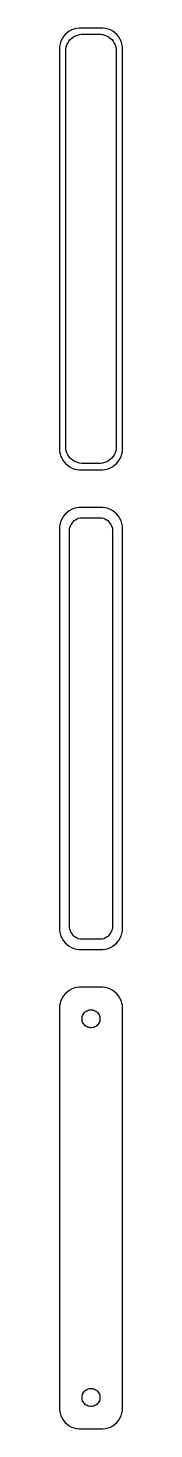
# Model space of a CAD drawing. Header units: metres. Extents: x -8 to 8, y 290 to 622.
import ezdxf

# ---------------------------------------------------------------- set-up
doc = ezdxf.new("R2010")
doc.units = ezdxf.units.M

msp = doc.modelspace()

# ---------------------------------------------------------------- linework, layer by layer
for p, q in [((-6.88153, 619.909), (-7.14888, 619.341)), ((-6.54507, 620.439), (-6.88153, 619.909)), ((-6.14484, 620.923), (-6.54507, 620.439)), ((-5.68712, 621.353), (-6.14484, 620.923)), ((-5.17912, 621.722), (-5.68712, 621.353)), ((-5.50522, 618.927), (-5.23605, 619.351)), ((-5.23605, 619.351), (-4.91586, 619.738)), ((-4.62889, 622.024), (-5.17912, 621.722)), ((-4.91586, 619.738), (-4.54968, 620.082)), ((-4.04507, 622.255), (-4.62889, 622.024)), ((-4.54968, 620.082), (-4.1433, 620.377)), ((-4.1433, 620.377), (-3.70311, 620.619)), ((-3.4369, 622.411), (-4.04507, 622.255)), ((-3.70311, 620.619), (-3.23605, 620.804)), ((-2.81395, 622.49), (-3.4369, 622.411)), ((-3.23605, 620.804), (-2.74951, 620.929)), ((2.81395, 622.49), (-2.81395, 622.49)), ((-2.74951, 620.929), (-2.25116, 620.992)), ((-2.25116, 620.992), (2.25116, 620.992)), ((2.25116, 620.992), (2.74951, 620.929)), ((2.74951, 620.929), (3.23605, 620.804)), ((3.4369, 622.411), (2.81395, 622.49)), ((3.23605, 620.804), (3.70311, 620.619)), ((4.04507, 622.255), (3.4369, 622.411)), ((3.70311, 620.619), (4.1433, 620.377)), ((4.62889, 622.024), (4.04507, 622.255)), ((4.1433, 620.377), (4.54968, 620.082)), ((4.54968, 620.082), (4.91586, 619.738)), ((5.17912, 621.722), (4.62889, 622.024)), ((4.91586, 619.738), (5.23605, 619.351)), ((5.68712, 621.353), (5.17912, 621.722)), ((5.23605, 619.351), (5.50522, 618.927)), ((6.14484, 620.923), (5.68712, 621.353)), ((6.54507, 620.439), (6.14484, 620.923)), ((6.88153, 619.909), (6.54507, 620.439)), ((7.14888, 619.341), (6.88153, 619.909)), ((-7.46057, 618.127), (-7.5, 617.5)), ((-7.5, 617.5), (-7.5, 522.5)), ((-7.34291, 618.743), (-7.46057, 618.127)), ((-7.14888, 619.341), (-7.34291, 618.743)), ((-6, 617), (-5.96844, 617.501)), ((-6, 523), (-6, 617)), ((-5.96844, 617.501), (-5.87433, 617.995)), ((-5.87433, 617.995), (-5.7191, 618.472)), ((-5.7191, 618.472), (-5.50522, 618.927)), ((5.50522, 618.927), (5.7191, 618.472)), ((5.7191, 618.472), (5.87433, 617.995)), ((5.87433, 617.995), (5.96844, 617.501)), ((5.96844, 617.501), (6, 617)), ((6, 617), (6, 523)), ((7.34291, 618.743), (7.14888, 619.341)), ((7.46057, 618.127), (7.34291, 618.743)), ((7.5, 617.5), (7.46057, 618.127)), ((7.5, 522.5), (7.5, 617.5)), ((-5.96844, 522.499), (-6, 523)), ((6, 523), (5.96844, 522.499)), ((-7.5, 522.5), (-7.46057, 521.873)), ((-7.46057, 521.873), (-7.34291, 521.257)), ((-7.34291, 521.257), (-7.14888, 520.659)), ((-7.14888, 520.659), (-6.88153, 520.091)), ((-6.88153, 520.091), (-6.54507, 519.561)), ((-6.54507, 519.561), (-6.14484, 519.077)), ((-5.87433, 522.005), (-5.96844, 522.499)), ((-5.7191, 521.528), (-5.87433, 522.005)), ((-5.50522, 521.073), (-5.7191, 521.528)), ((-5.23605, 520.649), (-5.50522, 521.073)), ((-4.91586, 520.262), (-5.23605, 520.649)), ((-4.54968, 519.918), (-4.91586, 520.262)), ((-4.1433, 519.623), (-4.54968, 519.918)), ((-3.70311, 519.381), (-4.1433, 519.623)), ((4.1433, 519.623), (3.70311, 519.381)), ((4.54968, 519.918), (4.1433, 519.623)), ((4.91586, 520.262), (4.54968, 519.918)), ((5.23605, 520.649), (4.91586, 520.262)), ((5.50522, 521.073), (5.23605, 520.649)), ((5.7191, 521.528), (5.50522, 521.073)), ((5.87433, 522.005), (5.7191, 521.528)), ((5.96844, 522.499), (5.87433, 522.005)), ((6.14484, 519.077), (6.54507, 519.561)), ((6.54507, 519.561), (6.88153, 520.091)), ((6.88153, 520.091), (7.14888, 520.659)), ((7.14888, 520.659), (7.34291, 521.257)), ((7.34291, 521.257), (7.46057, 521.873)), ((7.46057, 521.873), (7.5, 522.5)), ((-6.14484, 519.077), (-5.68712, 518.647)), ((-5.68712, 518.647), (-5.17912, 518.278)), ((-5.17912, 518.278), (-4.62889, 517.976)), ((-4.62889, 517.976), (-4.04507, 517.745)), ((-4.04507, 517.745), (-3.4369, 517.589)), ((-3.23605, 519.196), (-3.70311, 519.381)), ((-3.4369, 517.589), (-2.81395, 517.51)), ((-2.74951, 519.071), (-3.23605, 519.196)), ((-2.81395, 517.51), (2.81395, 517.51)), ((-2.25116, 519.008), (-2.74951, 519.071)), ((2.25116, 519.008), (-2.25116, 519.008)), ((2.74951, 519.071), (2.25116, 519.008)), ((3.23605, 519.196), (2.74951, 519.071)), ((2.81395, 517.51), (3.4369, 517.589)), ((3.70311, 519.381), (3.23605, 519.196)), ((3.4369, 517.589), (4.04507, 517.745)), ((4.04507, 517.745), (4.62889, 517.976)), ((4.62889, 517.976), (5.17912, 518.278)), ((5.17912, 518.278), (5.68712, 518.647)), ((5.68712, 518.647), (6.14484, 519.077)), ((-6.54507, 506.439), (-6.88153, 505.909)), ((-6.14484, 506.923), (-6.54507, 506.439)), ((-5.68712, 507.353), (-6.14484, 506.923)), ((-5.17912, 507.722), (-5.68712, 507.353)), ((-4.62889, 508.024), (-5.17912, 507.722)), ((-4.04507, 508.255), (-4.62889, 508.024)), ((-3.4369, 508.411), (-4.04507, 508.255)), ((-2.81395, 508.49), (-3.4369, 508.411)), ((2.81395, 508.49), (-2.81395, 508.49)), ((3.4369, 508.411), (2.81395, 508.49)), ((4.04507, 508.255), (3.4369, 508.411)), ((4.62889, 508.024), (4.04507, 508.255)), ((5.17912, 507.722), (4.62889, 508.024)), ((5.68712, 507.353), (5.17912, 507.722)), ((6.14484, 506.923), (5.68712, 507.353)), ((6.54507, 506.439), (6.14484, 506.923)), ((6.88153, 505.909), (6.54507, 506.439)), ((-7.46057, 504.127), (-7.5, 503.5)), ((-7.5, 503.5), (-7.5, 408.5)), ((-7.34291, 504.743), (-7.46057, 504.127)), ((-7.14888, 505.341), (-7.34291, 504.743)), ((-6.88153, 505.909), (-7.14888, 505.341)), ((-5.11292, 503), (-5.08836, 503.39)), ((-5.11292, 409), (-5.11292, 503)), ((-5.08836, 503.39), (-5.01512, 503.774)), ((-5.01512, 503.774), (-4.89432, 504.146)), ((-4.89432, 504.146), (-4.72786, 504.5)), ((-4.72786, 504.5), (-4.5184, 504.83)), ((-4.5184, 504.83), (-4.26921, 505.131)), ((-4.26921, 505.131), (-3.98424, 505.399)), ((-3.98424, 505.399), (-3.66798, 505.628)), ((-3.66798, 505.628), (-3.32541, 505.817)), ((-3.32541, 505.817), (-2.96194, 505.961)), ((-2.96194, 505.961), (-2.5833, 506.058)), ((-2.5833, 506.058), (-2.19545, 506.107)), ((-2.19545, 506.107), (2.19545, 506.107)), ((2.19545, 506.107), (2.5833, 506.058)), ((2.5833, 506.058), (2.96194, 505.961)), ((2.96194, 505.961), (3.32541, 505.817)), ((3.32541, 505.817), (3.66798, 505.628)), ((3.66798, 505.628), (3.98424, 505.399)), ((3.98424, 505.399), (4.26921, 505.131)), ((4.26921, 505.131), (4.5184, 504.83)), ((4.5184, 504.83), (4.72786, 504.5)), ((4.72786, 504.5), (4.89432, 504.146)), ((4.89432, 504.146), (5.01512, 503.774)), ((5.01512, 503.774), (5.08836, 503.39)), ((5.08836, 503.39), (5.11292, 503)), ((5.11292, 503), (5.11292, 409)), ((7.14888, 505.341), (6.88153, 505.909)), ((7.34291, 504.743), (7.14888, 505.341)), ((7.46057, 504.127), (7.34291, 504.743)), ((7.5, 503.5), (7.46057, 504.127)), ((7.5, 408.5), (7.5, 503.5)), ((-7.5, 408.5), (-7.46057, 407.873)), ((-7.46057, 407.873), (-7.34291, 407.257)), ((-7.34291, 407.257), (-7.14888, 406.659)), ((-7.14888, 406.659), (-6.88153, 406.091)), ((-5.08836, 408.61), (-5.11292, 409)), ((-5.01512, 408.226), (-5.08836, 408.61)), ((-4.89432, 407.854), (-5.01512, 408.226)), ((-4.72786, 407.5), (-4.89432, 407.854)), ((-4.5184, 407.17), (-4.72786, 407.5)), ((-4.26921, 406.869), (-4.5184, 407.17)), ((-3.98424, 406.601), (-4.26921, 406.869)), ((-3.66798, 406.372), (-3.98424, 406.601)), ((-3.32541, 406.183), (-3.66798, 406.372)), ((3.66798, 406.372), (3.32541, 406.183)), ((3.98424, 406.601), (3.66798, 406.372)), ((4.26921, 406.869), (3.98424, 406.601)), ((4.5184, 407.17), (4.26921, 406.869)), ((4.72786, 407.5), (4.5184, 407.17)), ((4.89432, 407.854), (4.72786, 407.5)), ((5.01512, 408.226), (4.89432, 407.854)), ((5.08836, 408.61), (5.01512, 408.226)), ((5.11292, 409), (5.08836, 408.61)), ((6.88153, 406.091), (7.14888, 406.659)), ((7.14888, 406.659), (7.34291, 407.257)), ((7.34291, 407.257), (7.46057, 407.873)), ((7.46057, 407.873), (7.5, 408.5)), ((-6.88153, 406.091), (-6.54507, 405.561)), ((-6.54507, 405.561), (-6.14484, 405.077)), ((-6.14484, 405.077), (-5.68712, 404.647)), ((-5.68712, 404.647), (-5.17912, 404.278)), ((-5.17912, 404.278), (-4.62889, 403.976)), ((-4.62889, 403.976), (-4.04507, 403.745)), ((-4.04507, 403.745), (-3.4369, 403.589)), ((-3.4369, 403.589), (-2.81395, 403.51)), ((-2.96194, 406.039), (-3.32541, 406.183)), ((-2.5833, 405.942), (-2.96194, 406.039)), ((-2.81395, 403.51), (2.81395, 403.51)), ((-2.19545, 405.893), (-2.5833, 405.942)), ((2.19545, 405.893), (-2.19545, 405.893)), ((2.5833, 405.942), (2.19545, 405.893)), ((2.96194, 406.039), (2.5833, 405.942)), ((2.81395, 403.51), (3.4369, 403.589)), ((3.32541, 406.183), (2.96194, 406.039)), ((3.4369, 403.589), (4.04507, 403.745)), ((4.04507, 403.745), (4.62889, 403.976)), ((4.62889, 403.976), (5.17912, 404.278)), ((5.17912, 404.278), (5.68712, 404.647)), ((5.68712, 404.647), (6.14484, 405.077)), ((6.14484, 405.077), (6.54507, 405.561)), ((6.54507, 405.561), (6.88153, 406.091)), ((-6.14484, 392.923), (-6.54507, 392.439)), ((-5.68712, 393.353), (-6.14484, 392.923)), ((-5.17912, 393.722), (-5.68712, 393.353)), ((-4.62889, 394.024), (-5.17912, 393.722)), ((-4.04507, 394.255), (-4.62889, 394.024)), ((-3.4369, 394.411), (-4.04507, 394.255)), ((-2.81395, 394.49), (-3.4369, 394.411)), ((2.81395, 394.49), (-2.81395, 394.49)), ((3.4369, 394.411), (2.81395, 394.49)), ((4.04507, 394.255), (3.4369, 394.411)), ((4.62889, 394.024), (4.04507, 394.255)), ((5.17912, 393.722), (4.62889, 394.024)), ((5.68712, 393.353), (5.17912, 393.722)), ((6.14484, 392.923), (5.68712, 393.353)), ((6.54507, 392.439), (6.14484, 392.923)), ((-7.46057, 390.127), (-7.5, 389.5)), ((-7.34291, 390.743), (-7.46057, 390.127)), ((-7.14888, 391.341), (-7.34291, 390.743)), ((-6.88153, 391.909), (-7.14888, 391.341)), ((-6.54507, 392.439), (-6.88153, 391.909)), ((6.88153, 391.909), (6.54507, 392.439)), ((7.14888, 391.341), (6.88153, 391.909)), ((7.34291, 390.743), (7.14888, 391.341)), ((7.46057, 390.127), (7.34291, 390.743)), ((7.5, 389.5), (7.46057, 390.127)), ((-7.5, 389.5), (-7.5, 294.5)), ((-2.13528, 387), (-2.11845, 387.268)), ((-2.11845, 386.732), (-2.13528, 387)), ((-2.11845, 387.268), (-2.06821, 387.531)), ((-2.06821, 386.469), (-2.11845, 386.732)), ((-2.06821, 387.531), (-1.98534, 387.786)), ((-1.98534, 386.214), (-2.06821, 386.469)), ((-1.98534, 387.786), (-1.87117, 388.029)), ((-1.87117, 388.029), (-1.72748, 388.255)), ((-1.72748, 388.255), (-1.55655, 388.462)), ((-1.55655, 388.462), (-1.36108, 388.645)), ((-1.36108, 388.645), (-1.14413, 388.803)), ((-1.14413, 388.803), (-0.909149, 388.932)), ((-0.909149, 388.932), (-0.659836, 389.031)), ((-0.659836, 389.031), (-0.400101, 389.097)), ((-0.400101, 389.097), (-0.134064, 389.131)), ((-0.134064, 389.131), (0.134064, 389.131)), ((0.134064, 389.131), (0.400101, 389.097)), ((0.400101, 389.097), (0.659836, 389.031)), ((0.659836, 389.031), (0.909149, 388.932)), ((0.909149, 388.932), (1.14413, 388.803)), ((1.14413, 388.803), (1.36108, 388.645)), ((1.36108, 388.645), (1.55655, 388.462)), ((1.55655, 388.462), (1.72748, 388.255)), ((1.72748, 388.255), (1.87117, 388.029)), ((1.87117, 388.029), (1.98534, 387.786)), ((1.98534, 387.786), (2.06821, 387.531)), ((2.06821, 386.469), (1.98534, 386.214)), ((2.06821, 387.531), (2.11845, 387.268)), ((2.11845, 386.732), (2.06821, 386.469)), ((2.11845, 387.268), (2.13528, 387)), ((2.13528, 387), (2.11845, 386.732)), ((7.5, 294.5), (7.5, 389.5)), ((-1.87117, 385.971), (-1.98534, 386.214)), ((-1.72748, 385.745), (-1.87117, 385.971)), ((-1.55655, 385.538), (-1.72748, 385.745)), ((-1.36108, 385.355), (-1.55655, 385.538)), ((-1.14413, 385.197), (-1.36108, 385.355)), ((-0.909149, 385.068), (-1.14413, 385.197)), ((-0.659836, 384.969), (-0.909149, 385.068)), ((-0.400101, 384.903), (-0.659836, 384.969)), ((-0.134064, 384.869), (-0.400101, 384.903)), ((0.134064, 384.869), (-0.134064, 384.869)), ((0.400101, 384.903), (0.134064, 384.869)), ((0.659836, 384.969), (0.400101, 384.903)), ((0.909149, 385.068), (0.659836, 384.969)), ((1.14413, 385.197), (0.909149, 385.068)), ((1.36108, 385.355), (1.14413, 385.197)), ((1.55655, 385.538), (1.36108, 385.355)), ((1.72748, 385.745), (1.55655, 385.538)), ((1.87117, 385.971), (1.72748, 385.745)), ((1.98534, 386.214), (1.87117, 385.971)), ((-2.13528, 297), (-2.11845, 297.268)), ((-2.11845, 296.732), (-2.13528, 297)), ((-2.11845, 297.268), (-2.06821, 297.531)), ((-2.06821, 296.469), (-2.11845, 296.732)), ((-2.06821, 297.531), (-1.98534, 297.786)), ((-1.98534, 296.214), (-2.06821, 296.469)), ((-1.98534, 297.786), (-1.87117, 298.029)), ((-1.87117, 298.029), (-1.72748, 298.255)), ((-1.72748, 298.255), (-1.55655, 298.462)), ((-1.55655, 298.462), (-1.36108, 298.645)), ((-1.36108, 298.645), (-1.14413, 298.803)), ((-1.14413, 298.803), (-0.909149, 298.932)), ((-0.909149, 298.932), (-0.659836, 299.031)), ((-0.659836, 299.031), (-0.400101, 299.097)), ((-0.400101, 299.097), (-0.134064, 299.131)), ((-0.134064, 299.131), (0.134064, 299.131)), ((0.134064, 299.131), (0.400101, 299.097)), ((0.400101, 299.097), (0.659836, 299.031)), ((0.659836, 299.031), (0.909149, 298.932)), ((0.909149, 298.932), (1.14413, 298.803)), ((1.14413, 298.803), (1.36108, 298.645)), ((1.36108, 298.645), (1.55655, 298.462)), ((1.55655, 298.462), (1.72748, 298.255)), ((1.72748, 298.255), (1.87117, 298.029)), ((1.87117, 298.029), (1.98534, 297.786)), ((1.98534, 297.786), (2.06821, 297.531)), ((2.06821, 296.469), (1.98534, 296.214)), ((2.06821, 297.531), (2.11845, 297.268)), ((2.11845, 296.732), (2.06821, 296.469)), ((2.11845, 297.268), (2.13528, 297)), ((2.13528, 297), (2.11845, 296.732)), ((-7.5, 294.5), (-7.46057, 293.873)), ((-7.46057, 293.873), (-7.34291, 293.257)), ((-7.34291, 293.257), (-7.14888, 292.659)), ((-1.87117, 295.971), (-1.98534, 296.214)), ((-1.72748, 295.745), (-1.87117, 295.971)), ((-1.55655, 295.538), (-1.72748, 295.745)), ((-1.36108, 295.355), (-1.55655, 295.538)), ((-1.14413, 295.197), (-1.36108, 295.355)), ((-0.909149, 295.068), (-1.14413, 295.197)), ((-0.659836, 294.969), (-0.909149, 295.068)), ((-0.400101, 294.903), (-0.659836, 294.969)), ((-0.134064, 294.869), (-0.400101, 294.903)), ((0.134064, 294.869), (-0.134064, 294.869)), ((0.400101, 294.903), (0.134064, 294.869)), ((0.659836, 294.969), (0.400101, 294.903)), ((0.909149, 295.068), (0.659836, 294.969)), ((1.14413, 295.197), (0.909149, 295.068)), ((1.36108, 295.355), (1.14413, 295.197)), ((1.55655, 295.538), (1.36108, 295.355)), ((1.72748, 295.745), (1.55655, 295.538)), ((1.87117, 295.971), (1.72748, 295.745)), ((1.98534, 296.214), (1.87117, 295.971)), ((7.14888, 292.659), (7.34291, 293.257)), ((7.34291, 293.257), (7.46057, 293.873)), ((7.46057, 293.873), (7.5, 294.5)), ((-7.14888, 292.659), (-6.88153, 292.091)), ((-6.88153, 292.091), (-6.54507, 291.561)), ((-6.54507, 291.561), (-6.14484, 291.077)), ((-6.14484, 291.077), (-5.68712, 290.647)), ((-5.68712, 290.647), (-5.17912, 290.278)), ((-5.17912, 290.278), (-4.62889, 289.976)), ((-4.62889, 289.976), (-4.04507, 289.745)), ((-4.04507, 289.745), (-3.4369, 289.589)), ((3.4369, 289.589), (4.04507, 289.745)), ((4.04507, 289.745), (4.62889, 289.976)), ((4.62889, 289.976), (5.17912, 290.278)), ((5.17912, 290.278), (5.68712, 290.647)), ((5.68712, 290.647), (6.14484, 291.077)), ((6.14484, 291.077), (6.54507, 291.561)), ((6.54507, 291.561), (6.88153, 292.091)), ((6.88153, 292.091), (7.14888, 292.659)), ((-3.4369, 289.589), (-2.81395, 289.51)), ((-2.81395, 289.51), (2.81395, 289.51)), ((2.81395, 289.51), (3.4369, 289.589))]:
    msp.add_line(p, q)

doc.saveas('drawing.dxf')
